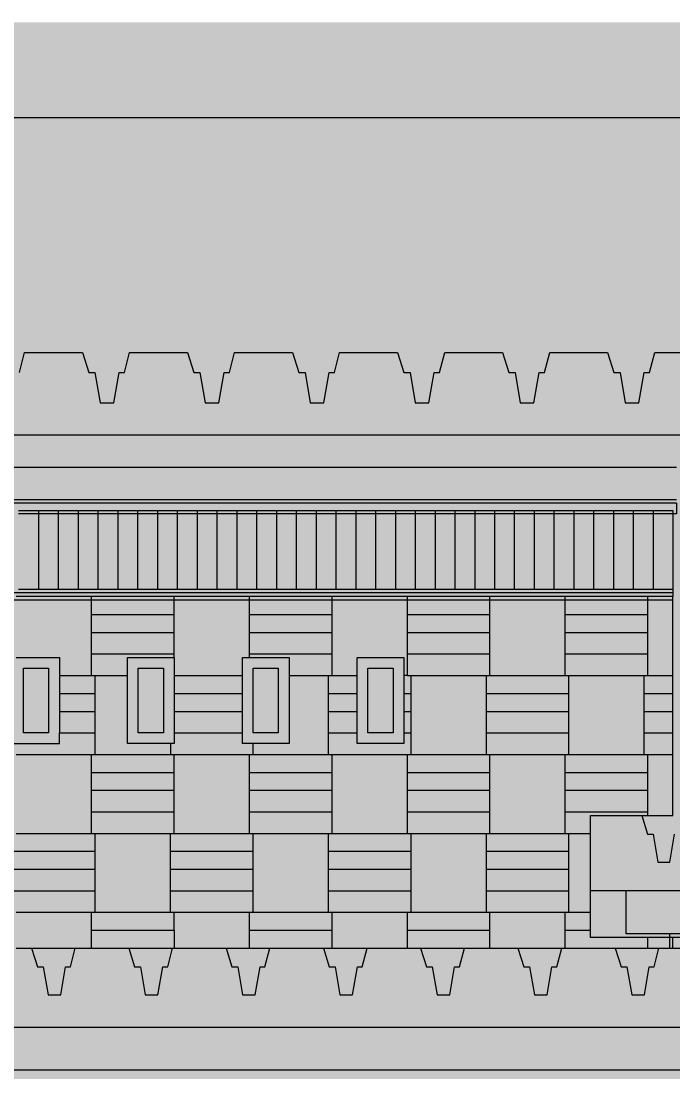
# Model space of a CAD drawing. Header units: millimetres. Extents: x -2412 to 16214, y -1176 to 12021.
# Drawn here: x 2219 to 4992, y 7550 to 12021 of the extents above; entities that cross this region are included whole.
import ezdxf

# ---------------------------------------------------------------- set-up
doc = ezdxf.new("R2010")
doc.units = ezdxf.units.MM
for name, color, linetype, lineweight, true_color in [('00_WHITE_BACKGROUND', 7, 'Continuous', 18, 0xffffff), ('01_STRUCTURE', 7, 'Continuous', 18, 0x000000), ('02_CORNICES', 7, 'Continuous', 18, 0x000000), ('03_FRAMES_DOORS', 7, 'Continuous', 18, 0x000000), ('05_STONE_JOINTS', 7, 'Continuous', 18, 0x000000), ('09_ESTIMATED_DIMS', 7, 'Continuous', 18, 0x000000)]:
    doc.layers.add(name, color=color, linetype=linetype, lineweight=lineweight, true_color=true_color)
doc.dimstyles.get("Standard").update_dxf_attribs({"dimtxt": 2.5, "dimasz": 2.5, "dimexe": 1.25, "dimexo": 0.625, "dimtad": 1, "dimcen": 2.5, "dimazin": 3, "dimtfac": 1, "dimtmove": 0, "dimatfit": 3})

msp = doc.modelspace()

# ---------------------------------------------------------------- linework, layer by layer
at = {"layer": '00_WHITE_BACKGROUND', "lineweight": 18, "true_color": 0xffffff}
msp.add_solid([(-2412.2137, -1175.5725), (16213.7405, -1175.5725), (-2412.2137, 12015.2672), (16213.7405, 12015.2672)], dxfattribs=at)
at = {"layer": '01_STRUCTURE', "color": 7, "lineweight": 18, "true_color": 0x000000}
msp.add_lwpolyline([(4992.3664, 9587.7863), (183.2061, 9587.7863)], dxfattribs=at)
at = {"layer": '02_CORNICES', "color": 7, "lineweight": 18, "true_color": 0x000000}
for points in [[(2211.5573, 10525.1908), (2233.8931, 10610.687), (2479.6336, 10610.687), (2506.4275, 10525.1908), (2533.2366, 10525.1908), (2555.5725, 10396.9466), (2613.6641, 10396.9466), (2636, 10525.1908), (2658.3359, 10525.1908), (2680.6718, 10610.687), (2926.4122, 10610.687), (2953.2214, 10525.1908), (2980.0153, 10525.1908), (3002.3664, 10396.9466), (3060.4427, 10396.9466), (3082.7786, 10525.1908), (3105.1145, 10525.1908), (3127.4504, 10610.687), (3373.1908, 10610.687), (3400, 10525.1908), (3426.7939, 10525.1908), (3449.145, 10396.9466), (3507.2214, 10396.9466), (3529.5573, 10525.1908), (3551.8931, 10525.1908), (3574.2443, 10610.687), (3819.9695, 10610.687), (3846.7786, 10525.1908), (3873.5725, 10525.1908), (3895.9237, 10396.9466), (3954, 10396.9466), (3976.3359, 10525.1908), (3998.6718, 10525.1908), (4021.0229, 10610.687), (4266.7481, 10610.687), (4293.5573, 10525.1908), (4320.3664, 10525.1908), (4342.7023, 10396.9466), (4400.7786, 10396.9466), (4423.1145, 10525.1908), (4445.4504, 10525.1908), (4467.8015, 10610.687), (4713.5267, 10610.687), (4740.3359, 10525.1908), (4767.145, 10525.1908), (4789.4809, 10396.9466), (4847.5573, 10396.9466), (4869.8931, 10525.1908), (4892.2443, 10525.1908), (4914.5802, 10610.687), (5160.3053, 10610.687)], [(5160.3053, 10259.542), (0, 10259.542)], [(5007.6336, 10122.1374), (122.1374, 10122.1374)], [(167.9389, 9969.4656), (167.9389, 9984.7328), (5007.6336, 9984.7328)], [(5007.6336, 9969.4656), (167.9389, 9969.4656)], [(2208.1221, 9938.9313), (2292.4885, 9938.9313)], [(2292.4885, 9938.9313), (2376.855, 9938.9313)], [(2292.4885, 9938.9313), (2292.4885, 9923.6641)], [(2376.855, 9938.9313), (2461.2366, 9938.9313)], [(2376.855, 9938.9313), (2376.855, 9923.6641)], [(2461.2366, 9938.9313), (2545.6031, 9938.9313)], [(2461.2366, 9938.9313), (2461.2366, 9923.6641)], [(2545.6031, 9938.9313), (2629.9695, 9938.9313)], [(2545.6031, 9938.9313), (2545.6031, 9923.6641)], [(2629.9695, 9938.9313), (2714.3359, 9938.9313)], [(2629.9695, 9938.9313), (2629.9695, 9923.6641)], [(2714.3359, 9938.9313), (2798.7176, 9938.9313)], [(2714.3359, 9938.9313), (2714.3359, 9923.6641)], [(2798.7176, 9938.9313), (2883.084, 9938.9313)], [(2798.7176, 9938.9313), (2798.7176, 9923.6641)], [(2883.084, 9938.9313), (2967.4504, 9938.9313)], [(2883.084, 9938.9313), (2883.084, 9923.6641)], [(2967.4504, 9938.9313), (3051.8321, 9938.9313)], [(2967.4504, 9938.9313), (2967.4504, 9923.6641)], [(3051.8321, 9938.9313), (3136.1985, 9938.9313)], [(3051.8321, 9938.9313), (3051.8321, 9923.6641)], [(3136.1985, 9938.9313), (3220.5649, 9938.9313)], [(3136.1985, 9938.9313), (3136.1985, 9923.6641)], [(3220.5649, 9938.9313), (3304.9466, 9938.9313)], [(3220.5649, 9938.9313), (3220.5649, 9923.6641)], [(3304.9466, 9938.9313), (3389.313, 9938.9313)], [(3304.9466, 9938.9313), (3304.9466, 9923.6641)], [(3389.313, 9938.9313), (3473.6794, 9938.9313)], [(3389.313, 9938.9313), (3389.313, 9923.6641)], [(3473.6794, 9938.9313), (3558.0611, 9938.9313)], [(3473.6794, 9938.9313), (3473.6794, 9923.6641)], [(3558.0611, 9938.9313), (3642.4275, 9938.9313)], [(3558.0611, 9938.9313), (3558.0611, 9923.6641)], [(3642.4275, 9938.9313), (3726.7939, 9938.9313)], [(3642.4275, 9938.9313), (3642.4275, 9923.6641)], [(3726.7939, 9938.9313), (3811.1756, 9938.9313)], [(3726.7939, 9938.9313), (3726.7939, 9923.6641)], [(3811.1756, 9938.9313), (3895.542, 9938.9313)], [(3811.1756, 9938.9313), (3811.1756, 9923.6641)], [(3895.542, 9938.9313), (3979.9084, 9938.9313)], [(3895.542, 9938.9313), (3895.542, 9923.6641)], [(3979.9084, 9938.9313), (4064.2901, 9938.9313)], [(3979.9084, 9938.9313), (3979.9084, 9923.6641)], [(4064.2901, 9938.9313), (4148.6565, 9938.9313)], [(4064.2901, 9938.9313), (4064.2901, 9923.6641)], [(4148.6565, 9938.9313), (4233.0229, 9938.9313)], [(4148.6565, 9938.9313), (4148.6565, 9923.6641)], [(4233.0229, 9938.9313), (4317.3893, 9938.9313)], [(4233.0229, 9938.9313), (4233.0229, 9923.6641)], [(4317.3893, 9938.9313), (4401.771, 9938.9313)], [(4317.3893, 9938.9313), (4317.3893, 9923.6641)], [(4401.771, 9938.9313), (4486.1374, 9938.9313)], [(4401.771, 9938.9313), (4401.771, 9923.6641)], [(4486.1374, 9938.9313), (4570.5038, 9938.9313)], [(4486.1374, 9938.9313), (4486.1374, 9923.6641)], [(4570.5038, 9938.9313), (4654.8855, 9938.9313)], [(4570.5038, 9938.9313), (4570.5038, 9923.6641)], [(4654.8855, 9938.9313), (4739.2519, 9938.9313)], [(4654.8855, 9938.9313), (4654.8855, 9923.6641)], [(4739.2519, 9938.9313), (4823.6183, 9938.9313)], [(4739.2519, 9938.9313), (4739.2519, 9923.6641)], [(4823.6183, 9938.9313), (4908, 9938.9313)], [(4823.6183, 9938.9313), (4823.6183, 9923.6641)], [(4908, 9938.9313), (4992.3664, 9938.9313), (4992.3664, 9923.6641)], [(4908, 9938.9313), (4908, 9923.6641)], [(5007.6336, 9969.4656), (5007.6336, 9923.6641), (4992.3664, 9923.6641)], [(2292.4885, 9923.6641), (2208.1221, 9923.6641)], [(2376.855, 9923.6641), (2292.4885, 9923.6641)], [(2292.4885, 9923.6641), (2292.4885, 9603.0534)], [(2461.2366, 9923.6641), (2376.855, 9923.6641)], [(2376.855, 9923.6641), (2376.855, 9603.0534)], [(2545.6031, 9923.6641), (2461.2366, 9923.6641)], [(2461.2366, 9923.6641), (2461.2366, 9603.0534)], [(2629.9695, 9923.6641), (2545.6031, 9923.6641)], [(2545.6031, 9923.6641), (2545.6031, 9603.0534)], [(2714.3359, 9923.6641), (2629.9695, 9923.6641)], [(2629.9695, 9923.6641), (2629.9695, 9603.0534)], [(2798.7176, 9923.6641), (2714.3359, 9923.6641)], [(2714.3359, 9923.6641), (2714.3359, 9603.0534)], [(2883.084, 9923.6641), (2798.7176, 9923.6641)], [(2798.7176, 9923.6641), (2798.7176, 9603.0534)], [(2967.4504, 9923.6641), (2883.084, 9923.6641)], [(2883.084, 9923.6641), (2883.084, 9603.0534)], [(3051.8321, 9923.6641), (2967.4504, 9923.6641)], [(2967.4504, 9923.6641), (2967.4504, 9603.0534)], [(3136.1985, 9923.6641), (3051.8321, 9923.6641)], [(3051.8321, 9923.6641), (3051.8321, 9603.0534)], [(3220.5649, 9923.6641), (3136.1985, 9923.6641)], [(3136.1985, 9923.6641), (3136.1985, 9603.0534)], [(3304.9466, 9923.6641), (3220.5649, 9923.6641)], [(3220.5649, 9923.6641), (3220.5649, 9603.0534)], [(3389.313, 9923.6641), (3304.9466, 9923.6641)], [(3304.9466, 9923.6641), (3304.9466, 9603.0534)], [(3473.6794, 9923.6641), (3389.313, 9923.6641)], [(3389.313, 9923.6641), (3389.313, 9603.0534)], [(3558.0611, 9923.6641), (3473.6794, 9923.6641)], [(3473.6794, 9923.6641), (3473.6794, 9603.0534)], [(3642.4275, 9923.6641), (3558.0611, 9923.6641)], [(3558.0611, 9923.6641), (3558.0611, 9603.0534)], [(3726.7939, 9923.6641), (3642.4275, 9923.6641)], [(3642.4275, 9923.6641), (3642.4275, 9603.0534)], [(3811.1756, 9923.6641), (3726.7939, 9923.6641)], [(3726.7939, 9923.6641), (3726.7939, 9603.0534)], [(3895.542, 9923.6641), (3811.1756, 9923.6641)], [(3811.1756, 9923.6641), (3811.1756, 9603.0534)], [(3979.9084, 9923.6641), (3895.542, 9923.6641)], [(3895.542, 9923.6641), (3895.542, 9603.0534)], [(4064.2901, 9923.6641), (3979.9084, 9923.6641)], [(3979.9084, 9923.6641), (3979.9084, 9603.0534)], [(4148.6565, 9923.6641), (4064.2901, 9923.6641)], [(4064.2901, 9923.6641), (4064.2901, 9603.0534)], [(4233.0229, 9923.6641), (4148.6565, 9923.6641)], [(4148.6565, 9923.6641), (4148.6565, 9603.0534)], [(4317.3893, 9923.6641), (4233.0229, 9923.6641)], [(4233.0229, 9923.6641), (4233.0229, 9603.0534)], [(4401.771, 9923.6641), (4317.3893, 9923.6641)], [(4317.3893, 9923.6641), (4317.3893, 9603.0534)], [(4486.1374, 9923.6641), (4401.771, 9923.6641)], [(4401.771, 9923.6641), (4401.771, 9603.0534)], [(4570.5038, 9923.6641), (4486.1374, 9923.6641)], [(4486.1374, 9923.6641), (4486.1374, 9603.0534)], [(4654.8855, 9923.6641), (4570.5038, 9923.6641)], [(4570.5038, 9923.6641), (4570.5038, 9603.0534)], [(4739.2519, 9923.6641), (4654.8855, 9923.6641)], [(4654.8855, 9923.6641), (4654.8855, 9603.0534)], [(4823.6183, 9923.6641), (4739.2519, 9923.6641)], [(4739.2519, 9923.6641), (4739.2519, 9603.0534)], [(4908, 9923.6641), (4823.6183, 9923.6641)], [(4823.6183, 9923.6641), (4823.6183, 9603.0534)], [(4992.3664, 9923.6641), (4908, 9923.6641)], [(4908, 9923.6641), (4908, 9603.0534)], [(4992.3664, 9923.6641), (4992.3664, 9603.0534)], [(2292.4885, 9603.0534), (2208.1221, 9603.0534)], [(2376.855, 9603.0534), (2292.4885, 9603.0534)], [(2461.2366, 9603.0534), (2376.855, 9603.0534)], [(2545.6031, 9603.0534), (2461.2366, 9603.0534)], [(2629.9695, 9603.0534), (2545.6031, 9603.0534)], [(2714.3359, 9603.0534), (2629.9695, 9603.0534)], [(2798.7176, 9603.0534), (2714.3359, 9603.0534)], [(2883.084, 9603.0534), (2798.7176, 9603.0534)], [(2967.4504, 9603.0534), (2883.084, 9603.0534)], [(3051.8321, 9603.0534), (2967.4504, 9603.0534)], [(3136.1985, 9603.0534), (3051.8321, 9603.0534)], [(3220.5649, 9603.0534), (3136.1985, 9603.0534)], [(3304.9466, 9603.0534), (3220.5649, 9603.0534)], [(3389.313, 9603.0534), (3304.9466, 9603.0534)], [(3473.6794, 9603.0534), (3389.313, 9603.0534)], [(3558.0611, 9603.0534), (3473.6794, 9603.0534)], [(3642.4275, 9603.0534), (3558.0611, 9603.0534)], [(3726.7939, 9603.0534), (3642.4275, 9603.0534)], [(3811.1756, 9603.0534), (3726.7939, 9603.0534)], [(3895.542, 9603.0534), (3811.1756, 9603.0534)], [(3979.9084, 9603.0534), (3895.542, 9603.0534)], [(4064.2901, 9603.0534), (3979.9084, 9603.0534)], [(4148.6565, 9603.0534), (4064.2901, 9603.0534)], [(4233.0229, 9603.0534), (4148.6565, 9603.0534)], [(4317.3893, 9603.0534), (4233.0229, 9603.0534)], [(4401.771, 9603.0534), (4317.3893, 9603.0534)], [(4486.1374, 9603.0534), (4401.771, 9603.0534)], [(4570.5038, 9603.0534), (4486.1374, 9603.0534)], [(4654.8855, 9603.0534), (4570.5038, 9603.0534)], [(4739.2519, 9603.0534), (4654.8855, 9603.0534)], [(4823.6183, 9603.0534), (4739.2519, 9603.0534)], [(4908, 9603.0534), (4823.6183, 9603.0534)], [(4992.3664, 9603.0534), (4908, 9603.0534)], [(4992.3664, 9603.0534), (4992.3664, 9587.7863), (4992.3664, 9572.5191)], [(4992.3664, 9557.2519), (4885.4962, 9557.2519), (4534.3511, 9557.2519), (4213.7405, 9557.2519), (3862.5954, 9557.2519), (3541.9847, 9557.2519), (3190.8397, 9557.2519), (2870.229, 9557.2519), (2519.084, 9557.2519), (2198.4733, 9557.2519), (1847.3282, 9557.2519), (1526.7176, 9557.2519), (1175.5725, 9557.2519), (854.9618, 9557.2519), (503.8168, 9557.2519), (183.2061, 9557.2519)], [(4793.8931, 8320.6107), (4641.2214, 8320.6107), (4641.2214, 8564.8855), (4641.2214, 8641.2214), (4860.0916, 8641.2214), (4883.9695, 8561.8321), (4907.8473, 8561.8321), (4927.7557, 8442.7481), (4979.4809, 8442.7481), (4999.3893, 8561.8321)], [(8687.0229, 8320.6107), (4793.8931, 8320.6107)], [(4977.0992, 8137.4046), (4793.8931, 8137.4046), (4793.8931, 8320.6107)], [(8671.7557, 8137.4046), (4977.0992, 8137.4046)], [(4977.0992, 8137.4046), (4977.0992, 8122.1374), (4977.0992, 8076.3359)], [(2198.4733, 8076.3359), (2263.1603, 8076.3359), (2288, 7996.9466), (2312.8244, 7996.9466), (2333.5267, 7877.8626), (2387.3282, 7877.8626), (2408.0153, 7996.9466), (2428.7176, 7996.9466), (2449.4046, 8076.3359), (2519.084, 8076.3359), (2677.0382, 8076.3359), (2701.8779, 7996.9466), (2726.7023, 7996.9466), (2747.4046, 7877.8626), (2801.2061, 7877.8626), (2821.8931, 7996.9466), (2842.5954, 7996.9466), (2863.2824, 8076.3359), (2870.229, 8076.3359)], [(3090.916, 8076.3359), (3115.7557, 7996.9466), (3140.5802, 7996.9466), (3161.2824, 7877.8626), (3215.084, 7877.8626), (3235.771, 7996.9466), (3256.4733, 7996.9466), (3277.1603, 8076.3359), (3504.7939, 8076.3359), (3529.6336, 7996.9466), (3554.458, 7996.9466), (3575.1603, 7877.8626), (3628.9618, 7877.8626), (3649.6489, 7996.9466), (3670.3511, 7996.9466), (3691.0382, 8076.3359), (3862.5954, 8076.3359), (3918.6718, 8076.3359), (3943.5115, 7996.9466), (3968.3359, 7996.9466), (3989.0382, 7877.8626), (4042.8397, 7877.8626), (4063.5267, 7996.9466), (4084.229, 7996.9466), (4104.916, 8076.3359), (4213.7405, 8076.3359), (4332.5496, 8076.3359), (4357.3893, 7996.9466), (4382.2137, 7996.9466), (4402.916, 7877.8626), (4456.7176, 7877.8626), (4477.4046, 7996.9466), (4498.1069, 7996.9466), (4518.7939, 8076.3359), (4534.3511, 8076.3359), (4746.4275, 8076.3359), (4771.2672, 7996.9466), (4796.0916, 7996.9466), (4816.7939, 7877.8626), (4870.5954, 7877.8626), (4891.2824, 7996.9466), (4911.9847, 7996.9466), (4932.6718, 8076.3359)], [(4992.3664, 8076.3359), (5160.3053, 8076.3359), (5160.3053, 7755.7252)]]:
    msp.add_lwpolyline(points, dxfattribs=at)
msp.add_lwpolyline([(5160.3053, 7740.458), (5038.1679, 7557.2519), (916.0305, 7557.2519), (793.8931, 7740.458)], close=True, dxfattribs=at)
at = {"layer": '03_FRAMES_DOORS', "color": 7, "lineweight": 18, "true_color": 0x000000}
for points in [[(3648.855, 9312.9771), (3847.3282, 9312.9771), (3847.3282, 9236.6412)], [(2854.9618, 8946.5649), (2671.7557, 8946.5649), (2671.7557, 9236.6412)], [(3358.7786, 9236.6412), (3358.7786, 8946.5649), (3206.1069, 8946.5649)], [(2381.6794, 9160.3053), (2381.6794, 9083.9695), (2381.6794, 8992.3664)], [(3847.3282, 9160.3053), (3847.3282, 9083.9695), (3847.3282, 8992.3664), (3847.3282, 8946.5649), (3648.855, 8946.5649), (3648.855, 8992.3664)]]:
    msp.add_lwpolyline(points, dxfattribs=at)
for points in [[(2229.0076, 9267.1756), (2335.8779, 9267.1756), (2335.8779, 8992.3664), (2229.0076, 8992.3664)], [(2717.5573, 9267.1756), (2824.4275, 9267.1756), (2824.4275, 8992.3664), (2717.5573, 8992.3664)], [(3206.1069, 9267.1756), (3312.9771, 9267.1756), (3312.9771, 8992.3664), (3206.1069, 8992.3664)], [(3694.6565, 9267.1756), (3801.5267, 9267.1756), (3801.5267, 8992.3664), (3694.6565, 8992.3664)]]:
    msp.add_lwpolyline(points, close=True, dxfattribs=at)
at = {"layer": '05_STONE_JOINTS', "color": 7, "lineweight": 18, "true_color": 0x000000}
for points in [[(2519.084, 9572.5191), (2198.4733, 9572.5191)], [(2870.229, 9572.5191), (2519.084, 9572.5191)], [(2519.084, 9496.1832), (2519.084, 9557.2519), (2519.084, 9572.5191)], [(3190.8397, 9572.5191), (2870.229, 9572.5191)], [(2870.229, 9496.1832), (2870.229, 9557.2519), (2870.229, 9572.5191)], [(3541.9847, 9572.5191), (3190.8397, 9572.5191)], [(3190.8397, 9496.1832), (3190.8397, 9557.2519), (3190.8397, 9572.5191)], [(3862.5954, 9572.5191), (3541.9847, 9572.5191)], [(3541.9847, 9496.1832), (3541.9847, 9557.2519), (3541.9847, 9572.5191)], [(4213.7405, 9572.5191), (3862.5954, 9572.5191)], [(3862.5954, 9496.1832), (3862.5954, 9557.2519), (3862.5954, 9572.5191)], [(4534.3511, 9572.5191), (4213.7405, 9572.5191)], [(4213.7405, 9496.1832), (4213.7405, 9557.2519), (4213.7405, 9572.5191)], [(4885.4962, 9572.5191), (4534.3511, 9572.5191)], [(4534.3511, 9496.1832), (4534.3511, 9557.2519), (4534.3511, 9572.5191)], [(4992.3664, 9236.6412), (4992.3664, 9557.2519), (4992.3664, 9572.5191), (4885.4962, 9572.5191)], [(4885.4962, 9496.1832), (4885.4962, 9557.2519), (4885.4962, 9572.5191)], [(2519.084, 9496.1832), (2870.229, 9496.1832)], [(2519.084, 9419.8473), (2519.084, 9496.1832)], [(2870.229, 9419.8473), (2870.229, 9496.1832)], [(3190.8397, 9496.1832), (3541.9847, 9496.1832)], [(3190.8397, 9419.8473), (3190.8397, 9496.1832)], [(3541.9847, 9419.8473), (3541.9847, 9496.1832)], [(3862.5954, 9496.1832), (4213.7405, 9496.1832)], [(3862.5954, 9419.8473), (3862.5954, 9496.1832)], [(4213.7405, 9419.8473), (4213.7405, 9496.1832)], [(4534.3511, 9496.1832), (4885.4962, 9496.1832)], [(4534.3511, 9419.8473), (4534.3511, 9496.1832)], [(4885.4962, 9419.8473), (4885.4962, 9496.1832)], [(2519.084, 9419.8473), (2870.229, 9419.8473)], [(2519.084, 9328.2443), (2519.084, 9419.8473)], [(2870.229, 9328.2443), (2870.229, 9419.8473)], [(3190.8397, 9419.8473), (3541.9847, 9419.8473)], [(3190.8397, 9328.2443), (3190.8397, 9419.8473)], [(3541.9847, 9328.2443), (3541.9847, 9419.8473)], [(3862.5954, 9419.8473), (4213.7405, 9419.8473)], [(3862.5954, 9328.2443), (3862.5954, 9419.8473)], [(4213.7405, 9328.2443), (4213.7405, 9419.8473)], [(4534.3511, 9419.8473), (4885.4962, 9419.8473)], [(4534.3511, 9328.2443), (4534.3511, 9419.8473)], [(4885.4962, 9328.2443), (4885.4962, 9419.8473)], [(2198.4733, 9312.9771), (2381.6794, 9312.9771), (2381.6794, 9236.6412)], [(2519.084, 9328.2443), (2870.229, 9328.2443)], [(2519.084, 9236.6412), (2519.084, 9328.2443)], [(2534.3511, 9236.6412), (2671.7557, 9236.6412), (2671.7557, 9312.9771), (2870.229, 9312.9771)], [(2870.229, 9312.9771), (2870.229, 9328.2443)], [(2870.229, 9312.9771), (2870.229, 9236.6412)], [(3160.3053, 9236.6412), (3160.3053, 9312.9771), (3190.8397, 9312.9771)], [(3190.8397, 9328.2443), (3541.9847, 9328.2443)], [(3190.8397, 9312.9771), (3190.8397, 9328.2443)], [(3190.8397, 9312.9771), (3358.7786, 9312.9771), (3358.7786, 9236.6412), (3526.7176, 9236.6412)], [(3541.9847, 9236.6412), (3541.9847, 9328.2443)], [(3648.855, 9236.6412), (3648.855, 9312.9771)], [(3862.5954, 9328.2443), (4213.7405, 9328.2443)], [(3862.5954, 9236.6412), (3862.5954, 9328.2443)], [(4213.7405, 9236.6412), (4213.7405, 9328.2443)], [(4534.3511, 9328.2443), (4885.4962, 9328.2443)], [(4534.3511, 9236.6412), (4534.3511, 9328.2443)], [(4885.4962, 9236.6412), (4885.4962, 9328.2443)], [(2381.6794, 9236.6412), (2519.084, 9236.6412)], [(2381.6794, 9236.6412), (2381.6794, 9160.3053), (2534.3511, 9160.3053)], [(2519.084, 9236.6412), (2534.3511, 9236.6412)], [(2534.3511, 9160.3053), (2534.3511, 9236.6412)], [(2870.229, 9236.6412), (3160.3053, 9236.6412)], [(2870.229, 9236.6412), (2870.229, 9160.3053)], [(3160.3053, 9160.3053), (3160.3053, 9236.6412)], [(3526.7176, 9236.6412), (3541.9847, 9236.6412)], [(3526.7176, 9160.3053), (3526.7176, 9236.6412)], [(3541.9847, 9236.6412), (3648.855, 9236.6412)], [(3648.855, 9160.3053), (3648.855, 9236.6412)], [(3862.5954, 9236.6412), (3847.3282, 9236.6412), (3847.3282, 9160.3053), (3877.8626, 9160.3053)], [(3862.5954, 9236.6412), (3877.8626, 9236.6412)], [(3877.8626, 9236.6412), (4198.4733, 9236.6412)], [(3877.8626, 9160.3053), (3877.8626, 9236.6412)], [(4198.4733, 9236.6412), (4213.7405, 9236.6412)], [(4198.4733, 9160.3053), (4198.4733, 9236.6412)], [(4213.7405, 9236.6412), (4534.3511, 9236.6412)], [(4534.3511, 9236.6412), (4549.6183, 9236.6412)], [(4549.6183, 9236.6412), (4870.229, 9236.6412)], [(4549.6183, 9160.3053), (4549.6183, 9236.6412)], [(4870.229, 9236.6412), (4885.4962, 9236.6412)], [(4870.229, 9160.3053), (4870.229, 9236.6412)], [(4885.4962, 9236.6412), (4992.3664, 9236.6412)], [(4992.3664, 9160.3053), (4992.3664, 9236.6412)], [(2534.3511, 9083.9695), (2534.3511, 9160.3053)], [(2870.229, 9160.3053), (3160.3053, 9160.3053)], [(2870.229, 9160.3053), (2870.229, 9083.9695)], [(3160.3053, 9083.9695), (3160.3053, 9160.3053)], [(3526.7176, 9160.3053), (3648.855, 9160.3053)], [(3526.7176, 9083.9695), (3526.7176, 9160.3053)], [(3648.855, 9083.9695), (3648.855, 9160.3053)], [(3877.8626, 9083.9695), (3877.8626, 9160.3053)], [(4198.4733, 9160.3053), (4549.6183, 9160.3053)], [(4198.4733, 9083.9695), (4198.4733, 9160.3053)], [(4549.6183, 9083.9695), (4549.6183, 9160.3053)], [(4870.229, 9160.3053), (4992.3664, 9160.3053)], [(4870.229, 9083.9695), (4870.229, 9160.3053)], [(4992.3664, 9083.9695), (4992.3664, 9160.3053)], [(2381.6794, 9083.9695), (2534.3511, 9083.9695)], [(2534.3511, 8992.3664), (2534.3511, 9083.9695)], [(2870.229, 9083.9695), (3160.3053, 9083.9695)], [(2870.229, 9083.9695), (2870.229, 8992.3664)], [(3160.3053, 8992.3664), (3160.3053, 9083.9695)], [(3526.7176, 9083.9695), (3648.855, 9083.9695)], [(3526.7176, 8992.3664), (3526.7176, 9083.9695)], [(3526.7176, 8992.3664), (3648.855, 8992.3664), (3648.855, 9083.9695)], [(3847.3282, 9083.9695), (3877.8626, 9083.9695)], [(3877.8626, 8992.3664), (3877.8626, 9083.9695)], [(4198.4733, 9083.9695), (4549.6183, 9083.9695)], [(4198.4733, 8992.3664), (4198.4733, 9083.9695)], [(4549.6183, 8992.3664), (4549.6183, 9083.9695)], [(4870.229, 9083.9695), (4992.3664, 9083.9695)], [(4870.229, 8992.3664), (4870.229, 9083.9695)], [(4992.3664, 8992.3664), (4992.3664, 9083.9695)], [(2183.2061, 8900.7634), (2183.2061, 8946.5649), (2381.6794, 8946.5649), (2381.6794, 8992.3664), (2534.3511, 8992.3664)], [(2534.3511, 8900.7634), (2534.3511, 8992.3664)], [(2870.229, 8992.3664), (2870.229, 8946.5649), (2854.9618, 8946.5649), (2854.9618, 8900.7634)], [(2870.229, 8992.3664), (3160.3053, 8992.3664)], [(3206.1069, 8900.7634), (3206.1069, 8946.5649), (3160.3053, 8946.5649), (3160.3053, 8992.3664)], [(3526.7176, 8900.7634), (3526.7176, 8992.3664)], [(3847.3282, 8992.3664), (3877.8626, 8992.3664)], [(3877.8626, 8900.7634), (3877.8626, 8992.3664)], [(4198.4733, 8992.3664), (4549.6183, 8992.3664)], [(4198.4733, 8900.7634), (4198.4733, 8992.3664)], [(4549.6183, 8900.7634), (4549.6183, 8992.3664)], [(4870.229, 8992.3664), (4992.3664, 8992.3664)], [(4870.229, 8900.7634), (4870.229, 8992.3664)], [(4992.3664, 8900.7634), (4992.3664, 8992.3664)], [(2198.4733, 8900.7634), (2519.084, 8900.7634)], [(2519.084, 8900.7634), (2534.3511, 8900.7634)], [(2519.084, 8824.4275), (2519.084, 8900.7634)], [(2534.3511, 8900.7634), (2854.9618, 8900.7634)], [(2854.9618, 8900.7634), (2870.229, 8900.7634)], [(2870.229, 8900.7634), (3190.8397, 8900.7634)], [(2870.229, 8824.4275), (2870.229, 8900.7634)], [(3190.8397, 8900.7634), (3206.1069, 8900.7634)], [(3190.8397, 8824.4275), (3190.8397, 8900.7634)], [(3206.1069, 8900.7634), (3526.7176, 8900.7634)], [(3526.7176, 8900.7634), (3541.9847, 8900.7634)], [(3541.9847, 8900.7634), (3862.5954, 8900.7634)], [(3541.9847, 8824.4275), (3541.9847, 8900.7634)], [(3862.5954, 8900.7634), (3877.8626, 8900.7634)], [(3862.5954, 8824.4275), (3862.5954, 8900.7634)], [(3877.8626, 8900.7634), (4198.4733, 8900.7634)], [(4198.4733, 8900.7634), (4213.7405, 8900.7634)], [(4213.7405, 8900.7634), (4534.3511, 8900.7634)], [(4213.7405, 8824.4275), (4213.7405, 8900.7634)], [(4534.3511, 8900.7634), (4549.6183, 8900.7634)], [(4534.3511, 8824.4275), (4534.3511, 8900.7634)], [(4549.6183, 8900.7634), (4870.229, 8900.7634)], [(4870.229, 8900.7634), (4885.4962, 8900.7634)], [(4885.4962, 8900.7634), (4992.3664, 8900.7634)], [(4885.4962, 8824.4275), (4885.4962, 8900.7634)], [(4885.4962, 8641.2214), (4992.3664, 8641.2214), (4992.3664, 8900.7634)], [(2519.084, 8824.4275), (2870.229, 8824.4275)], [(2519.084, 8748.0916), (2519.084, 8824.4275)], [(2870.229, 8748.0916), (2870.229, 8824.4275)], [(3190.8397, 8824.4275), (3541.9847, 8824.4275)], [(3190.8397, 8748.0916), (3190.8397, 8824.4275)], [(3541.9847, 8748.0916), (3541.9847, 8824.4275)], [(3862.5954, 8824.4275), (4213.7405, 8824.4275)], [(3862.5954, 8748.0916), (3862.5954, 8824.4275)], [(4213.7405, 8748.0916), (4213.7405, 8824.4275)], [(4534.3511, 8824.4275), (4885.4962, 8824.4275)], [(4534.3511, 8748.0916), (4534.3511, 8824.4275)], [(4885.4962, 8748.0916), (4885.4962, 8824.4275)], [(2519.084, 8748.0916), (2870.229, 8748.0916)], [(2519.084, 8656.4885), (2519.084, 8748.0916)], [(2870.229, 8656.4885), (2870.229, 8748.0916)], [(3190.8397, 8748.0916), (3541.9847, 8748.0916)], [(3190.8397, 8656.4885), (3190.8397, 8748.0916)], [(3541.9847, 8656.4885), (3541.9847, 8748.0916)], [(3862.5954, 8748.0916), (4213.7405, 8748.0916)], [(3862.5954, 8656.4885), (3862.5954, 8748.0916)], [(4213.7405, 8656.4885), (4213.7405, 8748.0916)], [(4534.3511, 8748.0916), (4885.4962, 8748.0916)], [(4534.3511, 8656.4885), (4534.3511, 8748.0916)], [(4885.4962, 8656.4885), (4885.4962, 8748.0916)], [(2519.084, 8656.4885), (2870.229, 8656.4885)], [(2519.084, 8564.8855), (2519.084, 8656.4885)], [(2870.229, 8564.8855), (2870.229, 8656.4885)], [(3190.8397, 8656.4885), (3541.9847, 8656.4885)], [(3190.8397, 8564.8855), (3190.8397, 8656.4885)], [(3541.9847, 8564.8855), (3541.9847, 8656.4885)], [(3862.5954, 8656.4885), (4213.7405, 8656.4885)], [(3862.5954, 8564.8855), (3862.5954, 8656.4885)], [(4213.7405, 8564.8855), (4213.7405, 8656.4885)], [(4534.3511, 8656.4885), (4885.4962, 8656.4885)], [(4534.3511, 8564.8855), (4534.3511, 8656.4885)], [(4860.0916, 8641.2214), (4885.4962, 8641.2214)], [(4885.4962, 8641.2214), (4885.4962, 8656.4885)], [(2198.4733, 8564.8855), (2519.084, 8564.8855)], [(2519.084, 8564.8855), (2534.3511, 8564.8855)], [(2534.3511, 8564.8855), (2854.9618, 8564.8855)], [(2534.3511, 8488.5496), (2534.3511, 8564.8855)], [(2854.9618, 8564.8855), (2870.229, 8564.8855)], [(2854.9618, 8488.5496), (2854.9618, 8564.8855)], [(2870.229, 8564.8855), (3190.8397, 8564.8855)], [(3190.8397, 8564.8855), (3206.1069, 8564.8855)], [(3206.1069, 8564.8855), (3526.7176, 8564.8855)], [(3206.1069, 8488.5496), (3206.1069, 8564.8855)], [(3526.7176, 8564.8855), (3541.9847, 8564.8855)], [(3526.7176, 8488.5496), (3526.7176, 8564.8855)], [(3541.9847, 8564.8855), (3862.5954, 8564.8855)], [(3862.5954, 8564.8855), (3877.8626, 8564.8855)], [(3877.8626, 8564.8855), (4198.4733, 8564.8855)], [(3877.8626, 8488.5496), (3877.8626, 8564.8855)], [(4198.4733, 8564.8855), (4213.7405, 8564.8855)], [(4198.4733, 8488.5496), (4198.4733, 8564.8855)], [(4213.7405, 8564.8855), (4534.3511, 8564.8855)], [(4534.3511, 8564.8855), (4549.6183, 8564.8855)], [(4549.6183, 8564.8855), (4641.2214, 8564.8855)], [(4549.6183, 8488.5496), (4549.6183, 8564.8855)], [(2183.2061, 8488.5496), (2534.3511, 8488.5496)], [(2534.3511, 8412.2137), (2534.3511, 8488.5496)], [(2854.9618, 8488.5496), (3206.1069, 8488.5496)], [(2854.9618, 8412.2137), (2854.9618, 8488.5496)], [(3206.1069, 8412.2137), (3206.1069, 8488.5496)], [(3526.7176, 8488.5496), (3877.8626, 8488.5496)], [(3526.7176, 8412.2137), (3526.7176, 8488.5496)], [(3877.8626, 8412.2137), (3877.8626, 8488.5496)], [(4198.4733, 8488.5496), (4549.6183, 8488.5496)], [(4198.4733, 8412.2137), (4198.4733, 8488.5496)], [(4549.6183, 8412.2137), (4549.6183, 8488.5496)], [(2183.2061, 8412.2137), (2534.3511, 8412.2137)], [(2534.3511, 8320.6107), (2534.3511, 8412.2137)], [(2854.9618, 8412.2137), (3206.1069, 8412.2137)], [(2854.9618, 8320.6107), (2854.9618, 8412.2137)], [(3206.1069, 8320.6107), (3206.1069, 8412.2137)], [(3526.7176, 8412.2137), (3877.8626, 8412.2137)], [(3526.7176, 8320.6107), (3526.7176, 8412.2137)], [(3877.8626, 8320.6107), (3877.8626, 8412.2137)], [(4198.4733, 8412.2137), (4549.6183, 8412.2137)], [(4198.4733, 8320.6107), (4198.4733, 8412.2137)], [(4549.6183, 8320.6107), (4549.6183, 8412.2137)], [(2183.2061, 8320.6107), (2534.3511, 8320.6107)], [(2534.3511, 8229.0076), (2534.3511, 8320.6107)], [(2854.9618, 8320.6107), (3206.1069, 8320.6107)], [(2854.9618, 8229.0076), (2854.9618, 8320.6107)], [(3206.1069, 8229.0076), (3206.1069, 8320.6107)], [(3526.7176, 8320.6107), (3877.8626, 8320.6107)], [(3526.7176, 8229.0076), (3526.7176, 8320.6107)], [(3877.8626, 8229.0076), (3877.8626, 8320.6107)], [(4198.4733, 8320.6107), (4549.6183, 8320.6107)], [(4198.4733, 8229.0076), (4198.4733, 8320.6107)], [(4549.6183, 8229.0076), (4549.6183, 8320.6107)], [(4641.2214, 8229.0076), (4641.2214, 8320.6107)], [(2198.4733, 8229.0076), (2519.084, 8229.0076)], [(2519.084, 8229.0076), (2534.3511, 8229.0076)], [(2519.084, 8152.6718), (2519.084, 8229.0076)], [(2534.3511, 8229.0076), (2854.9618, 8229.0076)], [(2854.9618, 8229.0076), (2870.229, 8229.0076)], [(2870.229, 8229.0076), (3190.8397, 8229.0076)], [(2870.229, 8152.6718), (2870.229, 8229.0076)], [(3190.8397, 8229.0076), (3206.1069, 8229.0076)], [(3190.8397, 8152.6718), (3190.8397, 8229.0076)], [(3206.1069, 8229.0076), (3526.7176, 8229.0076)], [(3526.7176, 8229.0076), (3541.9847, 8229.0076)], [(3541.9847, 8229.0076), (3862.5954, 8229.0076)], [(3541.9847, 8152.6718), (3541.9847, 8229.0076)], [(3862.5954, 8229.0076), (3877.8626, 8229.0076)], [(3862.5954, 8152.6718), (3862.5954, 8229.0076)], [(3877.8626, 8229.0076), (4198.4733, 8229.0076)], [(4198.4733, 8229.0076), (4213.7405, 8229.0076)], [(4213.7405, 8229.0076), (4534.3511, 8229.0076)], [(4213.7405, 8152.6718), (4213.7405, 8229.0076)], [(4534.3511, 8229.0076), (4549.6183, 8229.0076)], [(4534.3511, 8152.6718), (4534.3511, 8229.0076)], [(4549.6183, 8229.0076), (4641.2214, 8229.0076)], [(4641.2214, 8152.6718), (4641.2214, 8229.0076)], [(2519.084, 8152.6718), (2870.229, 8152.6718)], [(2519.084, 8076.3359), (2519.084, 8152.6718)], [(2870.229, 8152.6718), (2870.229, 8076.3359), (3090.916, 8076.3359), (3190.8397, 8076.3359)], [(3190.8397, 8152.6718), (3541.9847, 8152.6718)], [(3190.8397, 8076.3359), (3190.8397, 8152.6718)], [(3541.9847, 8076.3359), (3541.9847, 8152.6718)], [(3862.5954, 8152.6718), (4213.7405, 8152.6718)], [(3862.5954, 8076.3359), (3862.5954, 8152.6718)], [(4213.7405, 8076.3359), (4213.7405, 8152.6718)], [(4534.3511, 8152.6718), (4641.2214, 8152.6718)], [(4534.3511, 8076.3359), (4534.3511, 8152.6718)], [(4885.4962, 8122.1374), (4641.2214, 8122.1374), (4641.2214, 8152.6718)], [(4992.3664, 8122.1374), (4977.0992, 8122.1374), (4885.4962, 8122.1374)], [(4885.4962, 8076.3359), (4885.4962, 8122.1374)], [(4885.4962, 8076.3359), (4932.6718, 8076.3359), (4977.0992, 8076.3359), (4992.3664, 8076.3359), (4992.3664, 8122.1374)], [(7022.9008, 8122.1374), (4992.3664, 8122.1374)], [(2263.1603, 8076.3359), (2449.4046, 8076.3359)], [(2677.0382, 8076.3359), (2863.2824, 8076.3359)], [(3190.8397, 8076.3359), (3277.1603, 8076.3359)], [(3504.7939, 8076.3359), (3541.9847, 8076.3359)], [(3541.9847, 8076.3359), (3691.0382, 8076.3359)], [(3918.6718, 8076.3359), (4104.916, 8076.3359)], [(4332.5496, 8076.3359), (4518.7939, 8076.3359)], [(4746.4275, 8076.3359), (4885.4962, 8076.3359)]]:
    msp.add_lwpolyline(points, dxfattribs=at)

# ---------------------------------------------------------------- dimensions: what is measured, and where the dimension line sits
at = {"layer": '09_ESTIMATED_DIMS', "lineweight": 18, "true_color": 0x000000}
msp.add_linear_dim(base=(0, 11610.687), p1=(0, 10610.687), p2=(14000, 8076.3359), text='<> mm (est.)', dimstyle='Standard', override={"dimtxt": 145, "dimasz": 100, "dimexe": 65, "dimexo": 75, "dimtad": 1, "dimdec": 0, "dimclrd": 0, "dimclre": 0, "dimclrt": 0, "dimlwd": 18, "dimlwe": 18}, dxfattribs=at).render()

doc.saveas('drawing.dxf')
